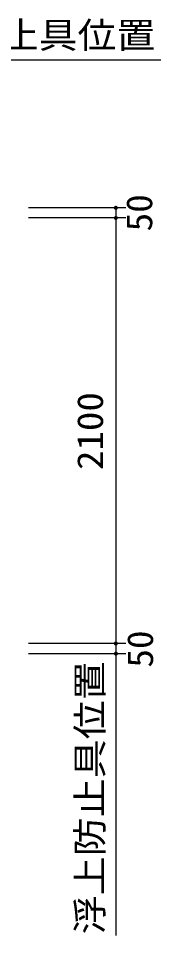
# Model space of a CAD drawing. Units: millimetres, scale not verified. Extents: x -14850 to 14850, y -10500 to 10500.
# Drawn here: x -6441 to -5736, y -1916 to 2610 of the extents above; entities that cross this region are included whole.
import ezdxf
from ezdxf.enums import TextEntityAlignment as Align

# ---------------------------------------------------------------- set-up
doc = ezdxf.new("R2010")
doc.units = ezdxf.units.MM
doc.header["$LTSCALE"] = 50
doc.layers.add('0-5_製作', color=5, linetype='Continuous', lineweight=25)
doc.styles.add('ＭＳ ゴシック', font='')
doc.styles.get('ＭＳ ゴシック').set_extended_font_data('MS Gothic')

msp = doc.modelspace()

# ---------------------------------------------------------------- linework, layer by layer
at = {"layer": '0-5_製作', "color": 2}
for p, q in [((-7137.89, 2405.89), (-5736.23, 2405.89)), ((-5908.14, 1674.92), (-6391.09, 1674.92)), ((-5958.14, 1674.92), (-5958.14, 1624.92)), ((-5908.14, 1624.92), (-6391.09, 1624.92)), ((-5958.14, 1624.92), (-5958.14, -475.08)), ((-5908.14, -475.08), (-6391.09, -475.08)), ((-5958.14, -475.08), (-5958.14, -525.08)), ((-5908.14, -525.08), (-6391.09, -525.08)), ((-5958.14, -525.08), (-5958.14, -1916.39))]:
    msp.add_line(p, q, dxfattribs=at)
at = {"layer": '0-5_製作'}
for points in [[(-5966.58, 1680.28), (-5968.14, 1674.92), (-5968.12, 1675.55)], [(-5966.58, 1680.28), (-5958.14, 1674.92), (-5968.14, 1674.92)], [(-5958.14, 1674.92), (-5968.06, 1673.67), (-5968.14, 1674.92)], [(-5966.58, 1680.28), (-5968.12, 1675.55), (-5967.19, 1679.18)], [(-5967.19, 1679.18), (-5968.12, 1675.55), (-5967.96, 1676.79)], [(-5958.14, 1674.92), (-5967.83, 1672.43), (-5968.06, 1673.67)], [(-5967.19, 1679.18), (-5967.96, 1676.79), (-5967.65, 1678.01)], [(-5958.14, 1674.92), (-5967.44, 1671.24), (-5967.83, 1672.43)], [(-5958.14, 1674.92), (-5966.9, 1670.1), (-5967.44, 1671.24)], [(-5958.14, 1674.92), (-5966.23, 1669.04), (-5966.9, 1670.1)], [(-5965.85, 1681.29), (-5958.14, 1674.92), (-5966.58, 1680.28)], [(-5958.14, 1674.92), (-5965.43, 1668.07), (-5966.23, 1669.04)], [(-5964.99, 1682.21), (-5958.14, 1674.92), (-5965.85, 1681.29)], [(-5958.14, 1674.92), (-5964.51, 1667.21), (-5965.43, 1668.07)], [(-5964.02, 1683.01), (-5958.14, 1674.92), (-5964.99, 1682.21)], [(-5958.14, 1674.92), (-5963.5, 1666.48), (-5964.51, 1667.21)], [(-5962.96, 1683.68), (-5958.14, 1674.92), (-5964.02, 1683.01)], [(-5958.14, 1674.92), (-5962.4, 1665.87), (-5963.5, 1666.48)], [(-5961.82, 1684.22), (-5958.14, 1674.92), (-5962.96, 1683.68)], [(-5958.14, 1674.92), (-5961.23, 1665.41), (-5962.4, 1665.87)], [(-5960.63, 1684.6), (-5958.14, 1674.92), (-5961.82, 1684.22)], [(-5958.14, 1674.92), (-5960.01, 1665.1), (-5961.23, 1665.41)], [(-5959.39, 1684.84), (-5958.14, 1674.92), (-5960.63, 1684.6)], [(-5958.14, 1664.92), (-5960.01, 1665.1), (-5958.14, 1674.92)], [(-5958.14, 1684.92), (-5958.14, 1674.92), (-5959.39, 1684.84)], [(-5957.51, 1684.9), (-5958.14, 1674.92), (-5958.14, 1684.92)], [(-5956.27, 1684.74), (-5958.14, 1674.92), (-5957.51, 1684.9)], [(-5955.05, 1684.43), (-5958.14, 1674.92), (-5956.27, 1684.74)], [(-5955.05, 1684.43), (-5948.14, 1674.92), (-5958.14, 1674.92)], [(-5948.14, 1674.92), (-5958.14, 1664.92), (-5958.14, 1674.92)], [(-5948.14, 1674.92), (-5956.89, 1665), (-5958.14, 1664.92)], [(-5948.14, 1674.92), (-5955.65, 1665.23), (-5956.89, 1665)], [(-5948.14, 1674.92), (-5954.46, 1665.62), (-5955.65, 1665.23)], [(-5953.88, 1683.97), (-5948.14, 1674.92), (-5955.05, 1684.43)], [(-5948.14, 1674.92), (-5953.32, 1666.16), (-5954.46, 1665.62)], [(-5952.78, 1683.36), (-5948.14, 1674.92), (-5953.88, 1683.97)], [(-5948.14, 1674.92), (-5952.26, 1666.83), (-5953.32, 1666.16)], [(-5951.77, 1682.62), (-5948.14, 1674.92), (-5952.78, 1683.36)], [(-5948.14, 1674.92), (-5951.3, 1667.63), (-5952.26, 1666.83)], [(-5950.85, 1681.76), (-5948.14, 1674.92), (-5951.77, 1682.62)], [(-5948.14, 1674.92), (-5950.44, 1668.54), (-5951.3, 1667.63)], [(-5950.05, 1680.8), (-5948.14, 1674.92), (-5950.85, 1681.76)], [(-5948.14, 1674.92), (-5949.7, 1669.56), (-5950.44, 1668.54)], [(-5949.38, 1679.74), (-5948.14, 1674.92), (-5950.05, 1680.8)], [(-5948.14, 1674.92), (-5949.09, 1670.66), (-5949.7, 1669.56)], [(-5948.84, 1678.6), (-5948.14, 1674.92), (-5949.38, 1679.74)], [(-5948.16, 1674.29), (-5949.09, 1670.66), (-5948.14, 1674.92)], [(-5948.45, 1677.41), (-5948.14, 1674.92), (-5948.84, 1678.6)], [(-5948.22, 1676.17), (-5948.14, 1674.92), (-5948.45, 1677.41)], [(-5966.58, 1630.28), (-5968.14, 1624.92), (-5968.12, 1625.55)], [(-5966.58, 1630.28), (-5958.14, 1624.92), (-5968.14, 1624.92)], [(-5966.58, 1630.28), (-5968.12, 1625.55), (-5967.19, 1629.18)], [(-5965.85, 1631.29), (-5958.14, 1624.92), (-5966.58, 1630.28)], [(-5964.99, 1632.21), (-5958.14, 1624.92), (-5965.85, 1631.29)], [(-5964.02, 1633.01), (-5958.14, 1624.92), (-5964.99, 1632.21)], [(-5962.96, 1633.68), (-5958.14, 1624.92), (-5964.02, 1633.01)], [(-5961.82, 1634.22), (-5958.14, 1624.92), (-5962.96, 1633.68)], [(-5960.63, 1634.6), (-5958.14, 1624.92), (-5961.82, 1634.22)], [(-5959.39, 1634.84), (-5958.14, 1624.92), (-5960.63, 1634.6)], [(-5958.14, 1664.92), (-5958.77, 1664.94), (-5960.01, 1665.1)], [(-5958.14, 1634.92), (-5958.14, 1624.92), (-5959.39, 1634.84)], [(-5957.51, 1634.9), (-5958.14, 1624.92), (-5958.14, 1634.92)], [(-5956.27, 1634.74), (-5958.14, 1624.92), (-5957.51, 1634.9)], [(-5955.05, 1634.43), (-5958.14, 1624.92), (-5956.27, 1634.74)], [(-5955.05, 1634.43), (-5948.14, 1624.92), (-5958.14, 1624.92)], [(-5953.88, 1633.97), (-5948.14, 1624.92), (-5955.05, 1634.43)], [(-5952.78, 1633.36), (-5948.14, 1624.92), (-5953.88, 1633.97)], [(-5951.77, 1632.62), (-5948.14, 1624.92), (-5952.78, 1633.36)], [(-5950.85, 1631.76), (-5948.14, 1624.92), (-5951.77, 1632.62)], [(-5950.05, 1630.8), (-5948.14, 1624.92), (-5950.85, 1631.76)], [(-5949.38, 1629.74), (-5948.14, 1624.92), (-5950.05, 1630.8)], [(-5948.84, 1628.6), (-5948.14, 1624.92), (-5949.38, 1629.74)], [(-5948.32, 1673.04), (-5949.09, 1670.66), (-5948.16, 1674.29)], [(-5948.32, 1673.04), (-5948.63, 1671.83), (-5949.09, 1670.66)], [(-5958.14, 1624.92), (-5968.06, 1623.67), (-5968.14, 1624.92)], [(-5967.19, 1629.18), (-5968.12, 1625.55), (-5967.96, 1626.79)], [(-5958.14, 1624.92), (-5967.83, 1622.43), (-5968.06, 1623.67)], [(-5967.19, 1629.18), (-5967.96, 1626.79), (-5967.65, 1628.01)], [(-5958.14, 1624.92), (-5967.44, 1621.24), (-5967.83, 1622.43)], [(-5958.14, 1624.92), (-5966.9, 1620.1), (-5967.44, 1621.24)], [(-5958.14, 1624.92), (-5966.23, 1619.04), (-5966.9, 1620.1)], [(-5958.14, 1624.92), (-5965.43, 1618.07), (-5966.23, 1619.04)], [(-5958.14, 1624.92), (-5964.51, 1617.21), (-5965.43, 1618.07)], [(-5958.14, 1624.92), (-5963.5, 1616.48), (-5964.51, 1617.21)], [(-5958.14, 1624.92), (-5962.4, 1615.87), (-5963.5, 1616.48)], [(-5958.14, 1624.92), (-5961.23, 1615.41), (-5962.4, 1615.87)], [(-5958.14, 1624.92), (-5960.01, 1615.1), (-5961.23, 1615.41)], [(-5958.14, 1614.92), (-5960.01, 1615.1), (-5958.14, 1624.92)], [(-5958.14, 1614.92), (-5958.77, 1614.94), (-5960.01, 1615.1)], [(-5948.14, 1624.92), (-5958.14, 1614.92), (-5958.14, 1624.92)], [(-5948.14, 1624.92), (-5956.89, 1615), (-5958.14, 1614.92)], [(-5948.14, 1624.92), (-5955.65, 1615.23), (-5956.89, 1615)], [(-5948.14, 1624.92), (-5954.46, 1615.62), (-5955.65, 1615.23)], [(-5948.14, 1624.92), (-5953.32, 1616.16), (-5954.46, 1615.62)], [(-5948.14, 1624.92), (-5952.26, 1616.83), (-5953.32, 1616.16)], [(-5948.14, 1624.92), (-5951.3, 1617.63), (-5952.26, 1616.83)], [(-5948.14, 1624.92), (-5950.44, 1618.54), (-5951.3, 1617.63)], [(-5948.14, 1624.92), (-5949.7, 1619.56), (-5950.44, 1618.54)], [(-5948.14, 1624.92), (-5949.09, 1620.66), (-5949.7, 1619.56)], [(-5948.16, 1624.29), (-5949.09, 1620.66), (-5948.14, 1624.92)], [(-5948.32, 1623.04), (-5949.09, 1620.66), (-5948.16, 1624.29)], [(-5948.32, 1623.04), (-5948.63, 1621.83), (-5949.09, 1620.66)], [(-5948.45, 1627.41), (-5948.14, 1624.92), (-5948.84, 1628.6)], [(-5948.22, 1626.17), (-5948.14, 1624.92), (-5948.45, 1627.41)], [(-5968.12, -474.45), (-5958.14, -475.08), (-5968.14, -475.08)], [(-5968.14, -475.08), (-5967.83, -477.57), (-5968.06, -476.33)], [(-5958.14, -475.08), (-5967.83, -477.57), (-5968.14, -475.08)], [(-5967.96, -473.21), (-5958.14, -475.08), (-5968.12, -474.45)], [(-5967.65, -471.99), (-5958.14, -475.08), (-5967.96, -473.21)], [(-5958.14, -475.08), (-5967.44, -478.76), (-5967.83, -477.57)], [(-5967.19, -470.82), (-5958.14, -475.08), (-5967.65, -471.99)], [(-5958.14, -475.08), (-5966.9, -479.9), (-5967.44, -478.76)], [(-5966.58, -469.72), (-5958.14, -475.08), (-5967.19, -470.82)], [(-5958.14, -475.08), (-5966.23, -480.96), (-5966.9, -479.9)], [(-5965.85, -468.71), (-5958.14, -475.08), (-5966.58, -469.72)], [(-5958.14, -475.08), (-5965.43, -481.93), (-5966.23, -480.96)], [(-5964.99, -467.79), (-5958.14, -475.08), (-5965.85, -468.71)], [(-5958.14, -475.08), (-5964.51, -482.79), (-5965.43, -481.93)], [(-5964.02, -466.99), (-5958.14, -475.08), (-5964.99, -467.79)], [(-5958.14, -475.08), (-5963.5, -483.52), (-5964.51, -482.79)], [(-5962.96, -466.32), (-5958.14, -475.08), (-5964.02, -466.99)], [(-5958.14, -475.08), (-5962.4, -484.13), (-5963.5, -483.52)], [(-5961.82, -465.78), (-5958.14, -475.08), (-5962.96, -466.32)], [(-5958.14, -475.08), (-5961.23, -484.59), (-5962.4, -484.13)], [(-5960.63, -465.4), (-5958.14, -475.08), (-5961.82, -465.78)], [(-5958.14, -475.08), (-5960.01, -484.9), (-5961.23, -484.59)], [(-5959.39, -465.16), (-5958.14, -475.08), (-5960.63, -465.4)], [(-5958.14, -475.08), (-5958.77, -485.06), (-5960.01, -484.9)], [(-5958.14, -465.08), (-5958.14, -475.08), (-5959.39, -465.16)], [(-5958.14, -475.08), (-5958.14, -485.08), (-5958.77, -485.06)], [(-5958.14, -465.08), (-5948.14, -475.08), (-5958.14, -475.08)], [(-5957.51, -465.1), (-5948.14, -475.08), (-5958.14, -465.08)], [(-5958.14, -475.08), (-5956.89, -485), (-5958.14, -485.08)], [(-5948.14, -475.08), (-5956.89, -485), (-5958.14, -475.08)], [(-5956.27, -465.26), (-5948.14, -475.08), (-5957.51, -465.1)], [(-5948.14, -475.08), (-5955.65, -484.77), (-5956.89, -485)], [(-5955.05, -465.57), (-5948.14, -475.08), (-5956.27, -465.26)], [(-5948.14, -475.08), (-5954.46, -484.38), (-5955.65, -484.77)], [(-5953.88, -466.03), (-5948.14, -475.08), (-5955.05, -465.57)], [(-5948.14, -475.08), (-5953.32, -483.84), (-5954.46, -484.38)], [(-5952.78, -466.64), (-5948.14, -475.08), (-5953.88, -466.03)], [(-5948.14, -475.08), (-5952.26, -483.17), (-5953.32, -483.84)], [(-5951.77, -467.38), (-5948.14, -475.08), (-5952.78, -466.64)], [(-5948.14, -475.08), (-5951.3, -482.37), (-5952.26, -483.17)], [(-5950.85, -468.24), (-5948.14, -475.08), (-5951.77, -467.38)], [(-5948.14, -475.08), (-5950.44, -481.46), (-5951.3, -482.37)], [(-5950.05, -469.2), (-5948.14, -475.08), (-5950.85, -468.24)], [(-5948.14, -475.08), (-5949.7, -480.44), (-5950.44, -481.46)], [(-5949.38, -470.26), (-5948.14, -475.08), (-5950.05, -469.2)], [(-5948.14, -475.08), (-5949.09, -479.34), (-5949.7, -480.44)], [(-5948.84, -471.4), (-5948.14, -475.08), (-5949.38, -470.26)], [(-5948.14, -475.08), (-5948.63, -478.17), (-5949.09, -479.34)], [(-5948.45, -472.59), (-5948.14, -475.08), (-5948.84, -471.4)], [(-5948.14, -475.08), (-5948.32, -476.96), (-5948.63, -478.17)], [(-5948.22, -473.83), (-5948.14, -475.08), (-5948.45, -472.59)], [(-5948.14, -475.08), (-5948.16, -475.71), (-5948.32, -476.96)], [(-5968.12, -524.45), (-5958.14, -525.08), (-5968.14, -525.08)], [(-5968.14, -525.08), (-5967.83, -527.57), (-5968.06, -526.33)], [(-5958.14, -525.08), (-5967.83, -527.57), (-5968.14, -525.08)], [(-5967.96, -523.21), (-5958.14, -525.08), (-5968.12, -524.45)], [(-5967.65, -521.99), (-5958.14, -525.08), (-5967.96, -523.21)], [(-5958.14, -525.08), (-5967.44, -528.76), (-5967.83, -527.57)], [(-5967.19, -520.82), (-5958.14, -525.08), (-5967.65, -521.99)], [(-5958.14, -525.08), (-5966.9, -529.9), (-5967.44, -528.76)], [(-5966.58, -519.72), (-5958.14, -525.08), (-5967.19, -520.82)], [(-5958.14, -525.08), (-5966.23, -530.96), (-5966.9, -529.9)], [(-5965.85, -518.71), (-5958.14, -525.08), (-5966.58, -519.72)], [(-5958.14, -525.08), (-5965.43, -531.93), (-5966.23, -530.96)], [(-5964.99, -517.79), (-5958.14, -525.08), (-5965.85, -518.71)], [(-5958.14, -525.08), (-5964.51, -532.79), (-5965.43, -531.93)], [(-5964.02, -516.99), (-5958.14, -525.08), (-5964.99, -517.79)], [(-5958.14, -525.08), (-5963.5, -533.52), (-5964.51, -532.79)], [(-5962.96, -516.32), (-5958.14, -525.08), (-5964.02, -516.99)], [(-5958.14, -525.08), (-5962.4, -534.13), (-5963.5, -533.52)], [(-5961.82, -515.78), (-5958.14, -525.08), (-5962.96, -516.32)], [(-5958.14, -525.08), (-5961.23, -534.59), (-5962.4, -534.13)], [(-5960.63, -515.4), (-5958.14, -525.08), (-5961.82, -515.78)], [(-5958.14, -525.08), (-5960.01, -534.9), (-5961.23, -534.59)], [(-5959.39, -515.16), (-5958.14, -525.08), (-5960.63, -515.4)], [(-5958.14, -525.08), (-5958.77, -535.06), (-5960.01, -534.9)], [(-5958.14, -515.08), (-5958.14, -525.08), (-5959.39, -515.16)], [(-5958.14, -525.08), (-5958.14, -535.08), (-5958.77, -535.06)], [(-5958.14, -515.08), (-5948.14, -525.08), (-5958.14, -525.08)], [(-5957.51, -515.1), (-5948.14, -525.08), (-5958.14, -515.08)], [(-5958.14, -525.08), (-5956.89, -535), (-5958.14, -535.08)], [(-5948.14, -525.08), (-5956.89, -535), (-5958.14, -525.08)], [(-5956.27, -515.26), (-5948.14, -525.08), (-5957.51, -515.1)], [(-5948.14, -525.08), (-5955.65, -534.77), (-5956.89, -535)], [(-5955.05, -515.57), (-5948.14, -525.08), (-5956.27, -515.26)], [(-5948.14, -525.08), (-5954.46, -534.38), (-5955.65, -534.77)], [(-5953.88, -516.03), (-5948.14, -525.08), (-5955.05, -515.57)], [(-5948.14, -525.08), (-5953.32, -533.84), (-5954.46, -534.38)], [(-5952.78, -516.64), (-5948.14, -525.08), (-5953.88, -516.03)], [(-5948.14, -525.08), (-5952.26, -533.17), (-5953.32, -533.84)], [(-5951.77, -517.38), (-5948.14, -525.08), (-5952.78, -516.64)], [(-5948.14, -525.08), (-5951.3, -532.37), (-5952.26, -533.17)], [(-5950.85, -518.24), (-5948.14, -525.08), (-5951.77, -517.38)], [(-5948.14, -525.08), (-5950.44, -531.46), (-5951.3, -532.37)], [(-5950.05, -519.2), (-5948.14, -525.08), (-5950.85, -518.24)], [(-5948.14, -525.08), (-5949.7, -530.44), (-5950.44, -531.46)], [(-5949.38, -520.26), (-5948.14, -525.08), (-5950.05, -519.2)], [(-5948.14, -525.08), (-5949.09, -529.34), (-5949.7, -530.44)], [(-5948.84, -521.4), (-5948.14, -525.08), (-5949.38, -520.26)], [(-5948.14, -525.08), (-5948.63, -528.17), (-5949.09, -529.34)], [(-5948.45, -522.59), (-5948.14, -525.08), (-5948.84, -521.4)], [(-5948.14, -525.08), (-5948.32, -526.96), (-5948.63, -528.17)], [(-5948.22, -523.83), (-5948.14, -525.08), (-5948.45, -522.59)], [(-5948.14, -525.08), (-5948.16, -525.71), (-5948.32, -526.96)]]:
    msp.add_solid(points, dxfattribs=at)

# ---------------------------------------------------------------- texts
at = {"layer": '0-5_製作', "color": 4, "style": 'ＭＳ ゴシック', "width": 1.1}
msp.add_text('浮上防止具位置', height=128.3, dxfattribs=at).set_placement((-7110.32, 2424.12), align=Align.BOTTOM_LEFT)
at = {"layer": '0-5_製作', "color": 4, "style": 'ＭＳ ゴシック'}
for s, height, width, p in [('50', 128.4, 1.05, (-5739.71, 1558.61)), ('2100', 128.4, 1.1, (-5983.14, 381.17)), ('50', 128.4, 1.05, (-5735.57, -593.91)), ('浮上防止具位置', 128.3, 1.1, (-5984.42, -1909.95))]:
    msp.add_text(s, height=height, rotation=90, dxfattribs=dict(at, width=width)).set_placement(p, align=Align.BOTTOM_LEFT)

doc.saveas('drawing.dxf')
